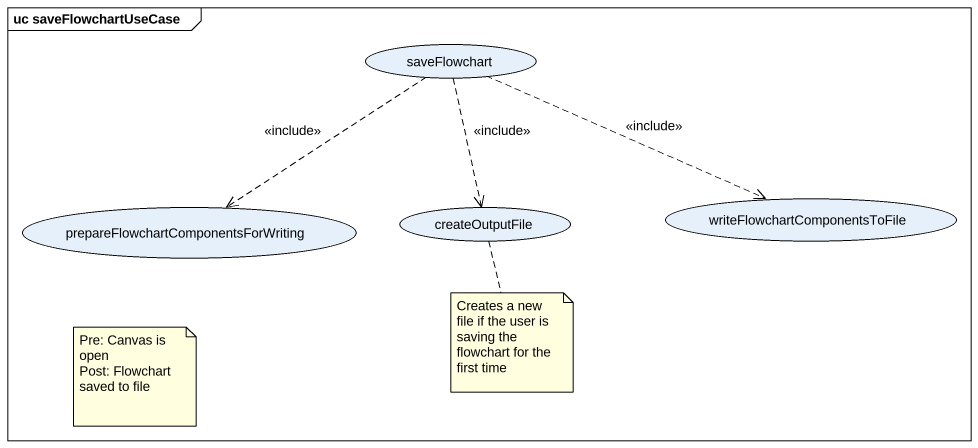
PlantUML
@startuml
mainframe uc saveFlowchartUseCase
usecase saveFlowchart
usecase "prepareFlowchartComponentsForWriting" as prepareFlowchartComponentsFo
usecase createOutputFile
usecase "writeFlowchartComponentsToFile" as writeFlowchartComponentsToFi
saveFlowchart ..> prepareFlowchartComponentsFo : <<include>>
saveFlowchart ..> createOutputFile : <<include>>
saveFlowchart .right.> writeFlowchartComponentsToFi : <<include>>
note as N1
  Pre: Canvas is open
  Post: Flowchart saved to file
end note
note bottom of createOutputFile : Creates a new file if the user is saving the flowchart for the first time
@enduml
